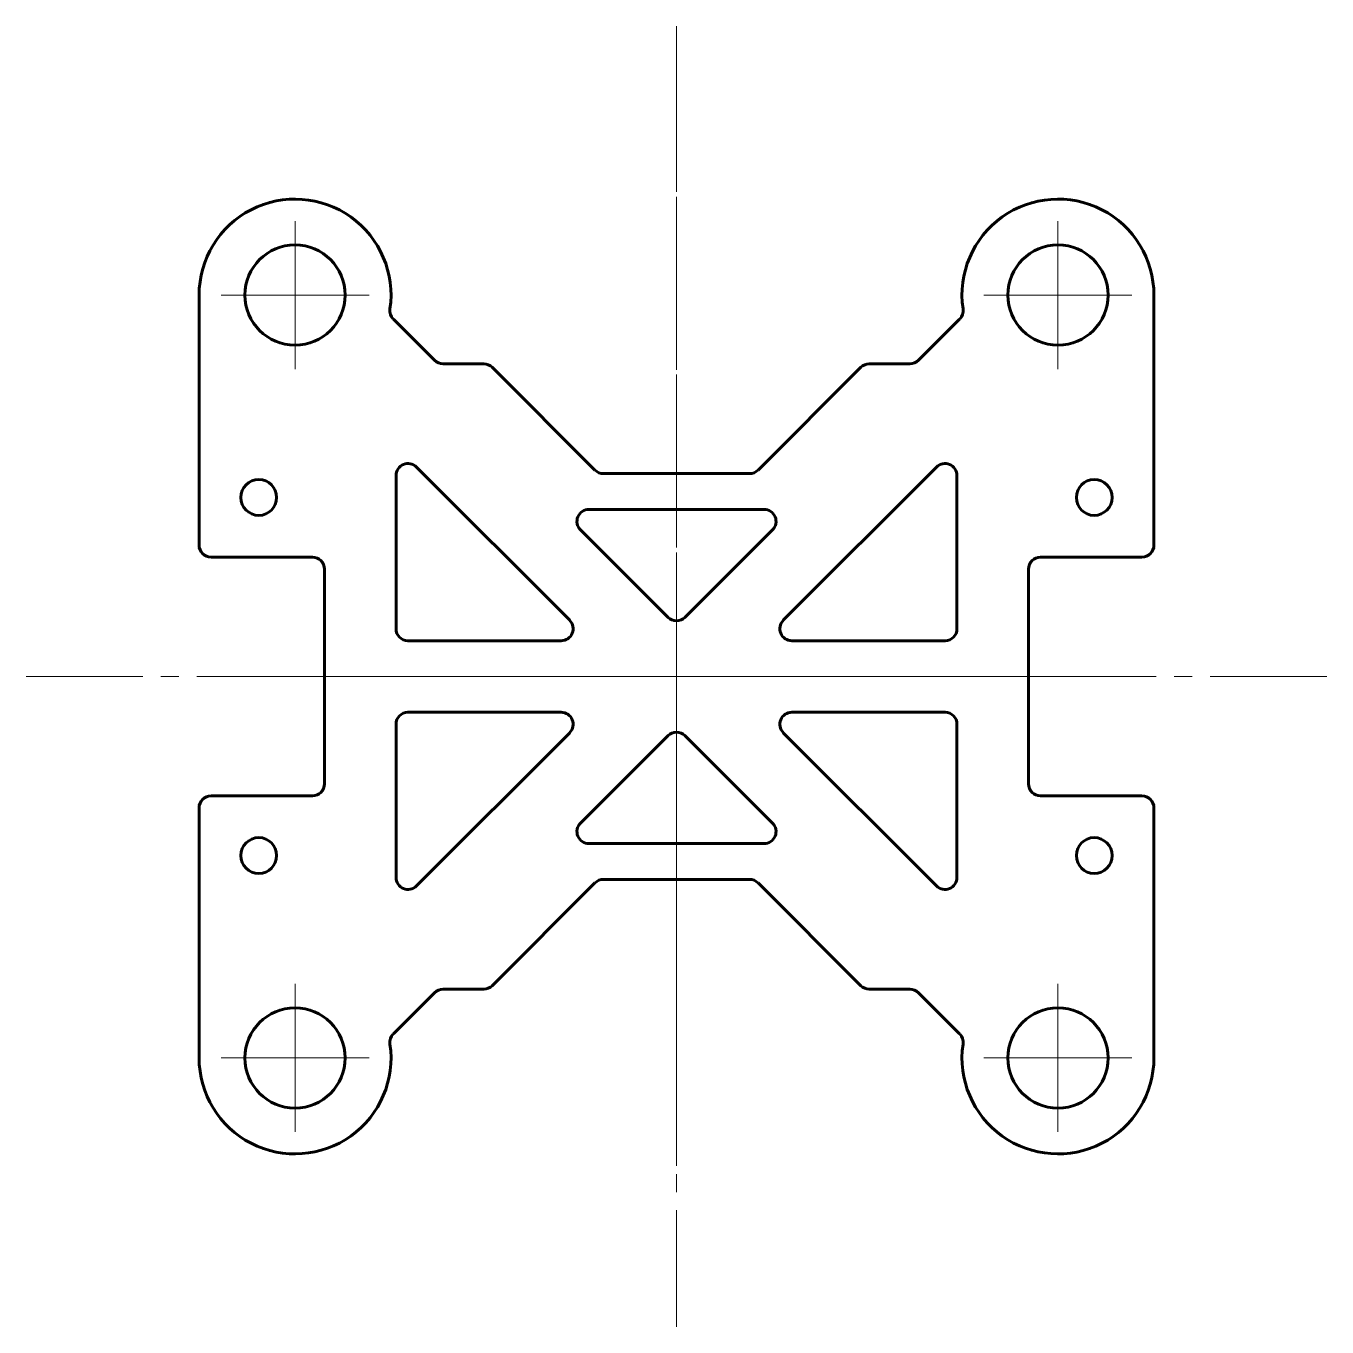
# Model space of a CAD drawing. Header units: millimetres. Extents: x -54 to 54, y -54 to 54.
import ezdxf

# ---------------------------------------------------------------- set-up
doc = ezdxf.new("R2010")
doc.units = ezdxf.units.MM
doc.linetypes.add('K5LT_AXLED', pattern=[14.9, 10.4, -1.5, 1.5, -1.5])
doc.linetypes.add('K5LT_BASIC', pattern=[0])

# ---------------------------------------------------------------- blocks, each defined once
blk = doc.blocks.new('U1')
at = {"color": 30, "linetype": 'K5LT_AXLED', "lineweight": 18}
for q in [(0, 28.2), (-28.2, 0), (0, -28.2), (28.2, 0)]:
    blk.add_line((0, 0), q, dxfattribs=at)
blk = doc.blocks.new('U2')
at = {"color": 30, "linetype": 'K5LT_AXLED', "lineweight": 18}
for q in [(0, 54.5), (-54.5, 0), (54.5, 0), (0, -54.5)]:
    blk.add_line((0, 0), q, dxfattribs=at)
blk = doc.blocks.new('U3')
at = {"color": 30, "linetype": 'K5LT_AXLED', "lineweight": 18}
for q in [(-31.96, 38.16), (-38.16, 31.96), (-25.76, 31.96), (-31.96, 25.76)]:
    blk.add_line((-31.96, 31.96), q, dxfattribs=at)
blk = doc.blocks.new('U4')
at = {"color": 30, "linetype": 'K5LT_AXLED', "lineweight": 18}
for q in [(31.96, 38.16), (25.76, 31.96), (38.16, 31.96), (31.96, 25.76)]:
    blk.add_line((31.96, 31.96), q, dxfattribs=at)
blk = doc.blocks.new('U5')
at = {"color": 30, "linetype": 'K5LT_AXLED', "lineweight": 18}
for q in [(31.96, 38.16), (25.76, 31.96), (38.16, 31.96), (31.96, 25.76)]:
    blk.add_line((31.96, 31.96), q, dxfattribs=at)
blk = doc.blocks.new('U6')
at = {"color": 30, "linetype": 'K5LT_AXLED', "lineweight": 18}
for q in [(-31.96, -25.76), (-38.16, -31.96), (-25.76, -31.96), (-31.96, -38.16)]:
    blk.add_line((-31.96, -31.96), q, dxfattribs=at)
blk = doc.blocks.new('U7')
at = {"color": 30, "linetype": 'K5LT_AXLED', "lineweight": 18}
for q in [(31.96, -25.76), (25.76, -31.96), (38.16, -31.96), (31.96, -38.16)]:
    blk.add_line((31.96, -31.96), q, dxfattribs=at)
blk = doc.blocks.new('U0')
at = {"color": 30, "linetype": 'K5LT_AXLED', "lineweight": 18}
for p, q in [((0, 51), (0, -41)), ((-35, 0), (35, 0))]:
    blk.add_line(p, q, dxfattribs=at)
at = {"color": 150, "linetype": 'K5LT_BASIC', "lineweight": 60}
for p, q in [((-40, 19), (-40, 31.96)), ((40, 19), (40, 31.96)), ((40, 19), (40, 31.96)), ((-23.72, 29.95), (-20.27, 26.49)), ((23.72, 29.95), (20.27, 26.49)), ((23.72, 29.95), (20.27, 26.49)), ((-15.44, 25.91), (-6.83, 17.29)), ((15.44, 25.91), (6.83, 17.29)), ((15.44, 25.91), (6.83, 17.29)), ((-40, 15), (-40, 19)), ((40, 15), (40, 19)), ((40, 15), (40, 19)), ((-8.95, 4.71), (-21.79, 17.55)), ((-8.95, 4.71), (-21.79, 17.55)), ((8.95, 4.71), (21.79, 17.55)), ((8.95, 4.71), (21.79, 17.55)), ((8.95, 4.71), (21.79, 17.55)), ((8.95, 4.71), (21.79, 17.55)), ((-23.5, 6.78), (-23.5, 16.84)), ((-23.5, 4), (-23.5, 16.84)), ((23.5, 6.78), (23.5, 16.84)), ((23.5, 4), (23.5, 16.84)), ((23.5, 6.78), (23.5, 16.84)), ((23.5, 4), (23.5, 16.84)), ((-40, 15), (-40, 11)), ((40, 15), (40, 11)), ((40, 15), (40, 11)), ((0, 14), (-7.34, 14)), ((0, 14), (7.34, 14)), ((0, 14), (7.34, 14)), ((-0.71, 4.95), (-8.05, 12.29)), ((0.71, 4.95), (8.05, 12.29)), ((0.71, 4.95), (8.05, 12.29)), ((-39, 10), (-30.5, 10)), ((39, 10), (30.5, 10)), ((39, 10), (30.5, 10)), ((-23.5, 6.78), (-23.5, 4)), ((-23.5, 6.78), (-23.5, 4)), ((23.5, 6.78), (23.5, 4)), ((23.5, 6.78), (23.5, 4)), ((23.5, 6.78), (23.5, 4)), ((23.5, 6.78), (23.5, 4)), ((-22.5, 3), (-9.66, 3)), ((-22.5, 3), (-9.66, 3)), ((22.5, 3), (9.66, 3)), ((22.5, 3), (9.66, 3)), ((22.5, 3), (9.66, 3)), ((22.5, 3), (9.66, 3)), ((-22.5, -3), (-9.66, -3)), ((-22.5, -3), (-9.66, -3)), ((22.5, -3), (9.66, -3)), ((22.5, -3), (9.66, -3)), ((-23.5, -6.78), (-23.5, -4)), ((-23.5, -4), (-23.5, -16.84)), ((-23.5, -6.78), (-23.5, -4)), ((23.5, -6.78), (23.5, -4)), ((23.5, -4), (23.5, -16.84)), ((23.5, -6.78), (23.5, -4)), ((-8.95, -4.71), (-21.79, -17.55)), ((-8.95, -4.71), (-21.79, -17.55)), ((-0.71, -4.95), (-8.05, -12.29)), ((0.71, -4.95), (8.05, -12.29)), ((8.95, -4.71), (21.79, -17.55)), ((8.95, -4.71), (21.79, -17.55)), ((-23.5, -6.78), (-23.5, -16.84)), ((23.5, -6.78), (23.5, -16.84)), ((-39, -10), (-30.5, -10)), ((39, -10), (30.5, -10)), ((-40, -15), (-40, -11)), ((40, -15), (40, -11)), ((0, -14), (-7.34, -14)), ((0, -14), (7.34, -14)), ((-40, -15), (-40, -19)), ((40, -15), (40, -19)), ((-15.44, -25.91), (-6.83, -17.29)), ((15.44, -25.91), (6.83, -17.29)), ((-40, -19), (-40, -31.96)), ((40, -19), (40, -31.96)), ((-23.72, -29.95), (-20.27, -26.49)), ((23.72, -29.95), (20.27, -26.49))]:
    blk.add_line(p, q, dxfattribs=at)
for points in [[(-16.15, 26.2), (-19.56, 26.2)], [(16.15, 26.2), (19.56, 26.2)], [(16.15, 26.2), (19.56, 26.2)], [(0, 17), (-6.12, 17)], [(0, 17), (6.12, 17)], [(0, 17), (6.12, 17)], [(-29.5, 9), (-29.5, 0)], [(29.5, 9), (29.5, 0)], [(29.5, 9), (29.5, 0)], [(-29.5, -9), (-29.5, 0)], [(29.5, -9), (29.5, 0)], [(0, -17), (-6.12, -17)], [(0, -17), (6.12, -17)], [(-16.15, -26.2), (-19.56, -26.2)], [(16.15, -26.2), (19.56, -26.2)]]:
    blk.add_lwpolyline(points, dxfattribs=at)
for centre, radius in [((-31.96, 31.96), 4.2), ((31.96, 31.96), 4.2), ((31.96, 31.96), 4.2), ((-35, 15), 1.5), ((35, 15), 1.5), ((35, 15), 1.5), ((-35, -15), 1.5), ((35, -15), 1.5), ((-31.96, -31.96), 4.2), ((31.96, -31.96), 4.2)]:
    blk.add_circle(centre, radius, dxfattribs=at)
for centre, radius, start, end in [((-31.96, 31.96), 8.04, 351.6858, 180), ((31.96, 31.96), 8.04, 0, 188.3142), ((31.96, 31.96), 8.04, 0, 188.3142), ((-23.02, 30.65), 1, 171.6858, 225), ((23.02, 30.65), 1, 315, 8.3142), ((23.02, 30.65), 1, 315, 8.3142), ((-19.56, 27.2), 1, 225, 270), ((-16.15, 25.2), 1, 45, 90), ((16.15, 25.2), 1, 90, 135), ((16.15, 25.2), 1, 90, 135), ((19.56, 27.2), 1, 270, 315), ((19.56, 27.2), 1, 270, 315), ((-22.5, 16.84), 1, 45, 180), ((22.5, 16.84), 1, 0, 135), ((22.5, 16.84), 1, 0, 135), ((-6.12, 18), 1, 225, 270), ((6.12, 18), 1, 270, 315), ((6.12, 18), 1, 270, 315), ((-7.34, 13), 1, 90, 225), ((7.34, 13), 1, 315, 90), ((7.34, 13), 1, 315, 90), ((-39, 11), 1, 180, 270), ((39, 11), 1, 270, 0), ((39, 11), 1, 270, 0), ((-30.5, 9), 1, 0, 90), ((30.5, 9), 1, 90, 180), ((30.5, 9), 1, 90, 180), ((-9.66, 4), 1, 270, 45), ((0, 5.66), 1, 225, 270), ((0, 5.66), 1, 270, 315), ((0, 5.66), 1, 270, 315), ((9.66, 4), 1, 135, 270), ((9.66, 4), 1, 135, 270), ((-22.5, 4), 1, 180, 270), ((22.5, 4), 1, 270, 0), ((22.5, 4), 1, 270, 0), ((-22.5, -4), 1, 90, 180), ((-9.66, -4), 1, 315, 90), ((9.66, -4), 1, 90, 225), ((22.5, -4), 1, 0, 90), ((0, -5.66), 1, 90, 135), ((0, -5.66), 1, 45, 90), ((-30.5, -9), 1, 270, 0), ((30.5, -9), 1, 180, 270), ((-39, -11), 1, 90, 180), ((39, -11), 1, 0, 90), ((-7.34, -13), 1, 135, 270), ((7.34, -13), 1, 270, 45), ((-22.5, -16.84), 1, 180, 315), ((-6.12, -18), 1, 90, 135), ((6.12, -18), 1, 45, 90), ((22.5, -16.84), 1, 225, 0), ((-16.15, -25.2), 1, 270, 315), ((16.15, -25.2), 1, 225, 270), ((-19.56, -27.2), 1, 90, 135), ((19.56, -27.2), 1, 45, 90), ((-23.02, -30.65), 1, 135, 188.3142), ((23.02, -30.65), 1, 351.6858, 45), ((-31.96, -31.96), 8.04, 180, 8.3142), ((31.96, -31.96), 8.04, 171.6858, 0)]:
    blk.add_arc(centre, radius, start, end, dxfattribs=at)
for name in ['U2', 'U3', 'U4', 'U5', 'U1', 'U6', 'U7']:
    blk.add_blockref(name, (0, 0))

msp = doc.modelspace()

# ---------------------------------------------------------------- block references
msp.add_blockref('U0', (0, 0))

doc.saveas('drawing.dxf')
